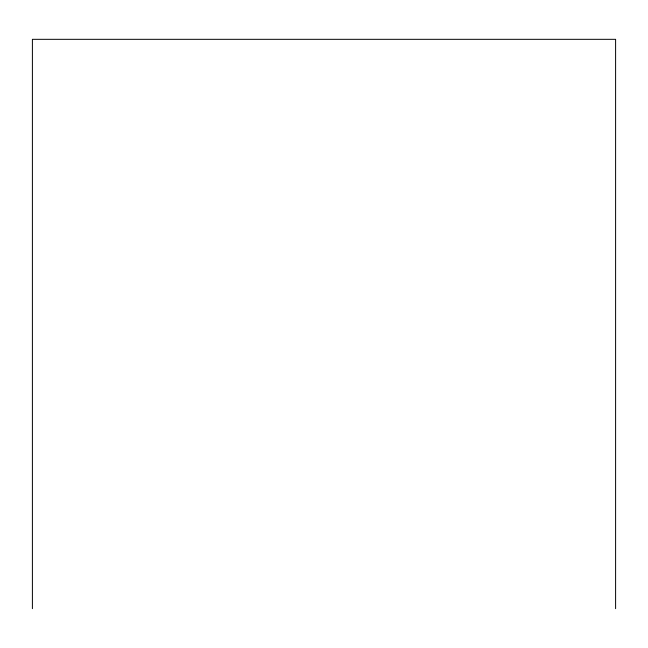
<?xml version="1.0" encoding="UTF-8"?>
<svg xmlns="http://www.w3.org/2000/svg" width="648" height="648" viewBox="0 0 648 648"><rect width="100%" height="100%" fill="white"/><g stroke="black" fill="none" stroke-linecap="round" stroke-linejoin="round"><path stroke-width="0.97" d="M615.6 608.675L615.6 39.325L32.4 39.325L32.4 608.675"/></g></svg>
